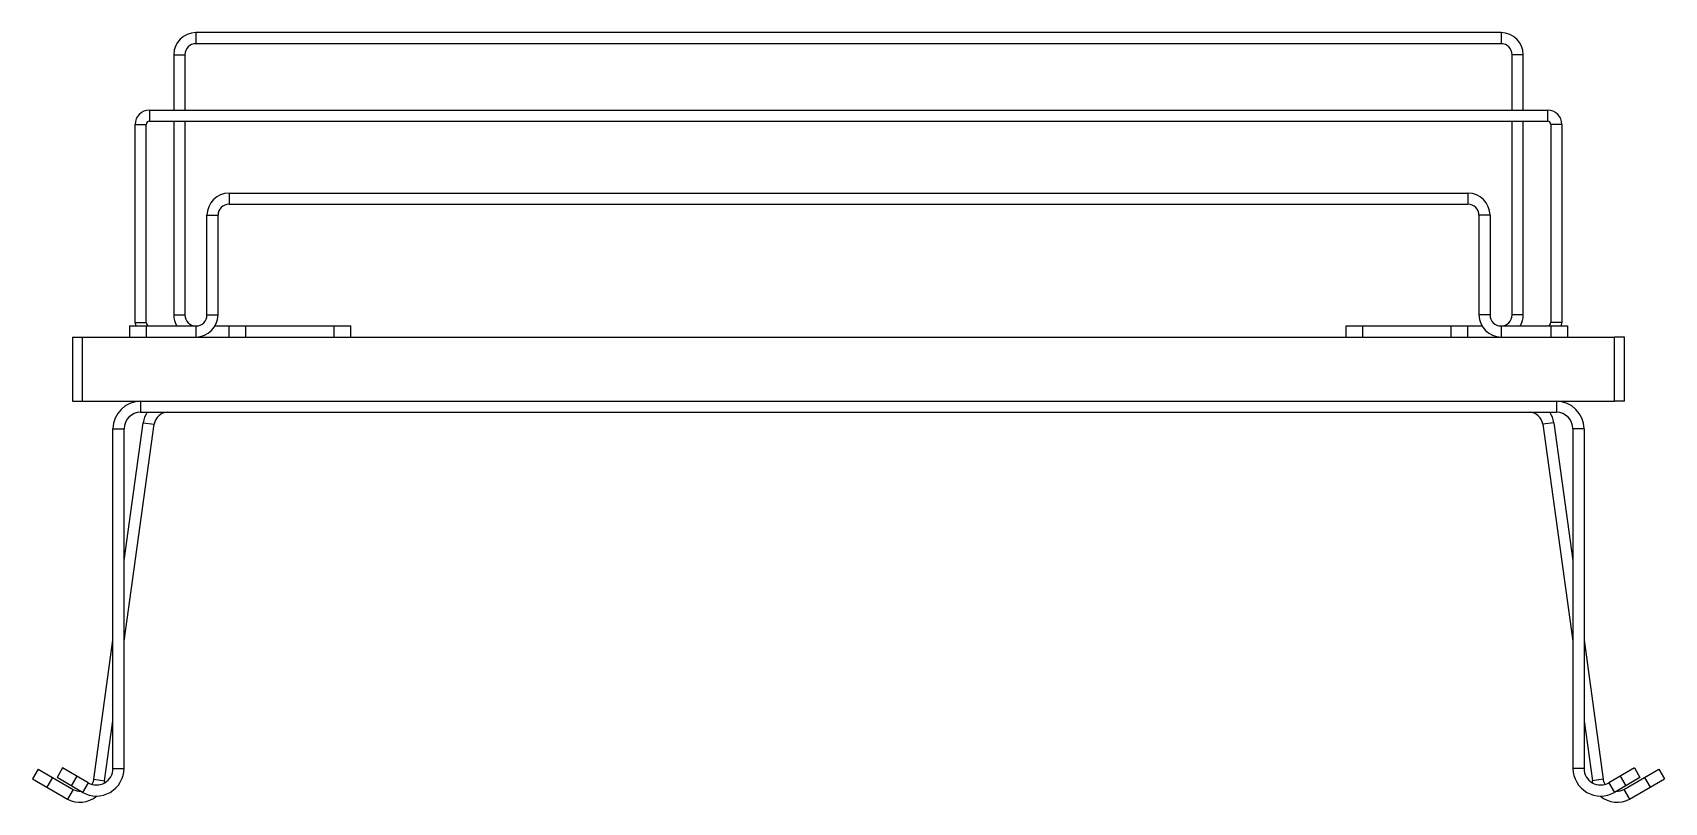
# Model space of a CAD drawing. Header units: millimetres. Extents: x -148 to 148, y -84 to 55.
import ezdxf

# ---------------------------------------------------------------- set-up
doc = ezdxf.new("R2010")
doc.units = ezdxf.units.MM

msp = doc.modelspace()

# ---------------------------------------------------------------- linework, layer by layer
at = {"color": 7, "linetype": 'Continuous', "lineweight": 25}
for p, q in [((-118, 55), (-118, 53)), ((118, 55), (-118, 55)), ((118, 55), (118, 53)), ((-122, 51), (-122, 41)), ((-122, 51), (-120, 51)), ((-120, 51), (-120, 41)), ((118, 53), (-118, 53)), ((122, 51), (120, 51)), ((120, 41), (120, 51)), ((122, 41), (122, 51)), ((-129, 38.4), (-127, 38.4)), ((-129, 2.6), (-129, 38.4)), ((-127, 2.6), (-127, 38.4)), ((-126.4, 41), (-126.4, 39)), ((-126.4, 41), (126.4, 41)), ((-126.4, 39), (126.4, 39)), ((-122, 39), (-122, 4)), ((-120, 39), (-120, 4)), ((120, 4), (120, 39)), ((122, 4), (122, 39)), ((126.4, 41), (126.4, 39)), ((129, 38.4), (127, 38.4)), ((127, 38.4), (127, 2.6)), ((129, 38.4), (129, 2.6)), ((-112, 26), (-112, 24)), ((-112, 26), (112, 26)), ((-112, 24), (112, 24)), ((112, 26), (112, 24)), ((-116, 22), (-114, 22)), ((-116, 4), (-116, 22)), ((-114, 4), (-114, 22)), ((116, 22), (114, 22)), ((114, 22), (114, 4)), ((116, 22), (116, 4)), ((-122, 4), (-120, 4)), ((-116, 4), (-114, 4)), ((116, 4), (114, 4)), ((122, 4), (120, 4)), ((-140.31, 0), (-140.31, -11.6)), ((-140.31, 0), (-138.5, 0)), ((-140.3, 0), (-140.3, -11.6)), ((-138.5, -11.6), (-138.5, 0)), ((-130, 2), (-118, 2)), ((-130, 2), (-130, 0)), ((-129, 2.6), (-127, 2.6)), ((-127, 2), (-127, 0)), ((-118, 2), (-118, 0)), ((-114.54, 2), (-90, 2)), ((-112, 0), (-112, 2)), ((-109, 0), (-109, 2)), ((-93, 0), (-93, 2)), ((-90, 0), (-90, 2)), ((90, 2), (114.54, 2)), ((90, 0), (90, 2)), ((93, 0), (93, 2)), ((109, 0), (109, 2)), ((112, 0), (112, 2)), ((118, 2), (118, 0)), ((118, 2), (130, 2)), ((129, 2.6), (127, 2.6)), ((127, 2), (127, 0)), ((130, 2), (130, 0)), ((138.5, -11.6), (138.5, 0)), ((140.31, 0), (138.5, 0)), ((140.3, -11.6), (140.3, 0)), ((140.31, -11.6), (140.31, 0)), ((-140.31, -11.6), (-138.5, -11.6)), ((-128, -11.6), (-128, -13.6)), ((128, -11.6), (128, -13.6)), ((140.31, -11.6), (138.5, -11.6)), ((-128, -13.6), (128, -13.6)), ((-133, -16.6), (-131, -16.6)), ((-133, -77.94), (-133, -16.6)), ((-131, -40.4), (-127.54, -15.48)), ((-131, -54.94), (-125.56, -15.76)), ((-131, -77.94), (-131, -16.6)), ((-127.54, -15.48), (-125.56, -15.76)), ((127.54, -15.48), (125.56, -15.76)), ((125.56, -15.76), (131, -54.94)), ((127.54, -15.48), (131, -40.4)), ((133, -16.6), (131, -16.6)), ((131, -16.6), (131, -77.94)), ((133, -16.6), (133, -77.94)), ((-136.49, -79.92), (-133, -54.8)), ((133, -54.8), (136.49, -79.92)), ((-134.51, -80.2), (-133, -69.34)), ((133, -69.34), (134.51, -80.2)), ((-146.53, -78.1), (-147.53, -79.83)), ((-146.53, -78.1), (-140.22, -81.74)), ((-143.93, -79.6), (-144.93, -81.33)), ((-142.12, -77.87), (-143.12, -79.6)), ((-138.5, -82.27), (-143.12, -79.6)), ((-137.5, -80.54), (-142.12, -77.87)), ((-139.53, -79.37), (-140.53, -81.1)), ((-133, -77.94), (-131, -77.94)), ((133, -77.94), (131, -77.94)), ((142.12, -77.87), (137.5, -80.54)), ((143.12, -79.6), (138.5, -82.27)), ((139.53, -79.37), (140.53, -81.1)), ((140.22, -81.74), (146.53, -78.1)), ((142.12, -77.87), (143.12, -79.6)), ((143.93, -79.6), (144.93, -81.33)), ((146.53, -78.1), (147.53, -79.83)), ((-147.53, -79.83), (-141.22, -83.48)), ((-140.22, -81.74), (-141.22, -83.48)), ((-137.5, -80.54), (-138.5, -82.27)), ((-136.49, -79.92), (-134.51, -80.2)), ((-134.51, -80.2), (-134.58, -80.58)), ((136.49, -79.92), (134.51, -80.2)), ((134.58, -80.58), (134.51, -80.2)), ((137.5, -80.54), (138.5, -82.27)), ((140.22, -81.74), (141.22, -83.48)), ((141.22, -83.48), (147.53, -79.83))]:
    msp.add_line(p, q, dxfattribs=at)
at = {"color": 7, "linetype": 'Continuous', "lineweight": 25, "flags": 128}
for points in [[(-129, 2.6), (-128.95, 2.09), (-128.93, 2)], [(128.93, 2), (128.95, 2.09), (129, 2.6)], [(-136.49, -79.92), (-136.65, -80.51), (-136.8, -80.83)], [(136.8, -80.83), (136.65, -80.51), (136.49, -79.92)]]:
    msp.add_lwpolyline(points, dxfattribs=at)
at = {"color": 7, "linetype": 'Continuous', "lineweight": 25}
for centre, radius, start, end in [((-118, 51), 4, 90, 180), ((118, 51), 4, 0, 90), ((-118, 51), 2, 90, 180), ((118, 51), 2, 0, 90), ((-126.4, 38.4), 2.6, 90, 180), ((-126.4, 38.4), 0.6, 90, 180), ((126.4, 38.4), 2.6, 0, 90), ((126.4, 38.4), 0.6, 0, 90), ((-112, 22), 4, 90, 180), ((-112, 22), 2, 90, 180), ((112, 22), 4, 0, 90), ((112, 22), 2, 0, 90), ((-118, 4), 4, 180, 210), ((-118, 4), 2, 180, 0), ((-118, 4), 4, 270, 0), ((118, 4), 4, 180, 270), ((118, 4), 2, 180, 0), ((118, 4), 4, 330, 360), ((-126.4, 2.6), 0.6, 180, 270), ((126.4, 2.6), 0.6, 270, 0), ((-128, -16.6), 5, 90, 180), ((128, -16.6), 5, 0, 90), ((-128, -16.6), 3, 90, 180), ((-123.08, -16.1), 4.5, 146.251, 172.0928), ((-123.08, -16.1), 2.5, 90, 172.0928), ((123.08, -16.1), 2.5, 7.9072, 90), ((123.08, -16.1), 4.5, 7.9072, 33.749), ((128, -16.6), 3, 0, 90), ((-136, -77.94), 5, 240, 0), ((-136, -77.94), 3, 240, 0), ((136, -77.94), 5, 180, 300), ((136, -77.94), 3, 180, 300), ((-138.97, -79.58), 2.5, 240, 272.9411), ((138.97, -79.58), 2.5, 267.0589, 300), ((-138.97, -79.58), 4.5, 240, 311.6749), ((138.97, -79.58), 4.5, 228.3251, 300)]:
    msp.add_arc(centre, radius, start, end, dxfattribs=at)
for points in [[(-138.5, 0), (-138.5, 0), (-83.33, 0), (83.33, 0), (138.5, 0), (138.5, 0)], [(-138.5, -11.6), (-138.5, -11.6), (-83.33, -11.6), (83.33, -11.6), (138.5, -11.6), (138.5, -11.6)]]:
    msp.add_open_spline(points, degree=3, knots=[0, 0, 0, 0, 0.5, 0.5, 1, 1, 1, 1], dxfattribs=at)

doc.saveas('drawing.dxf')
